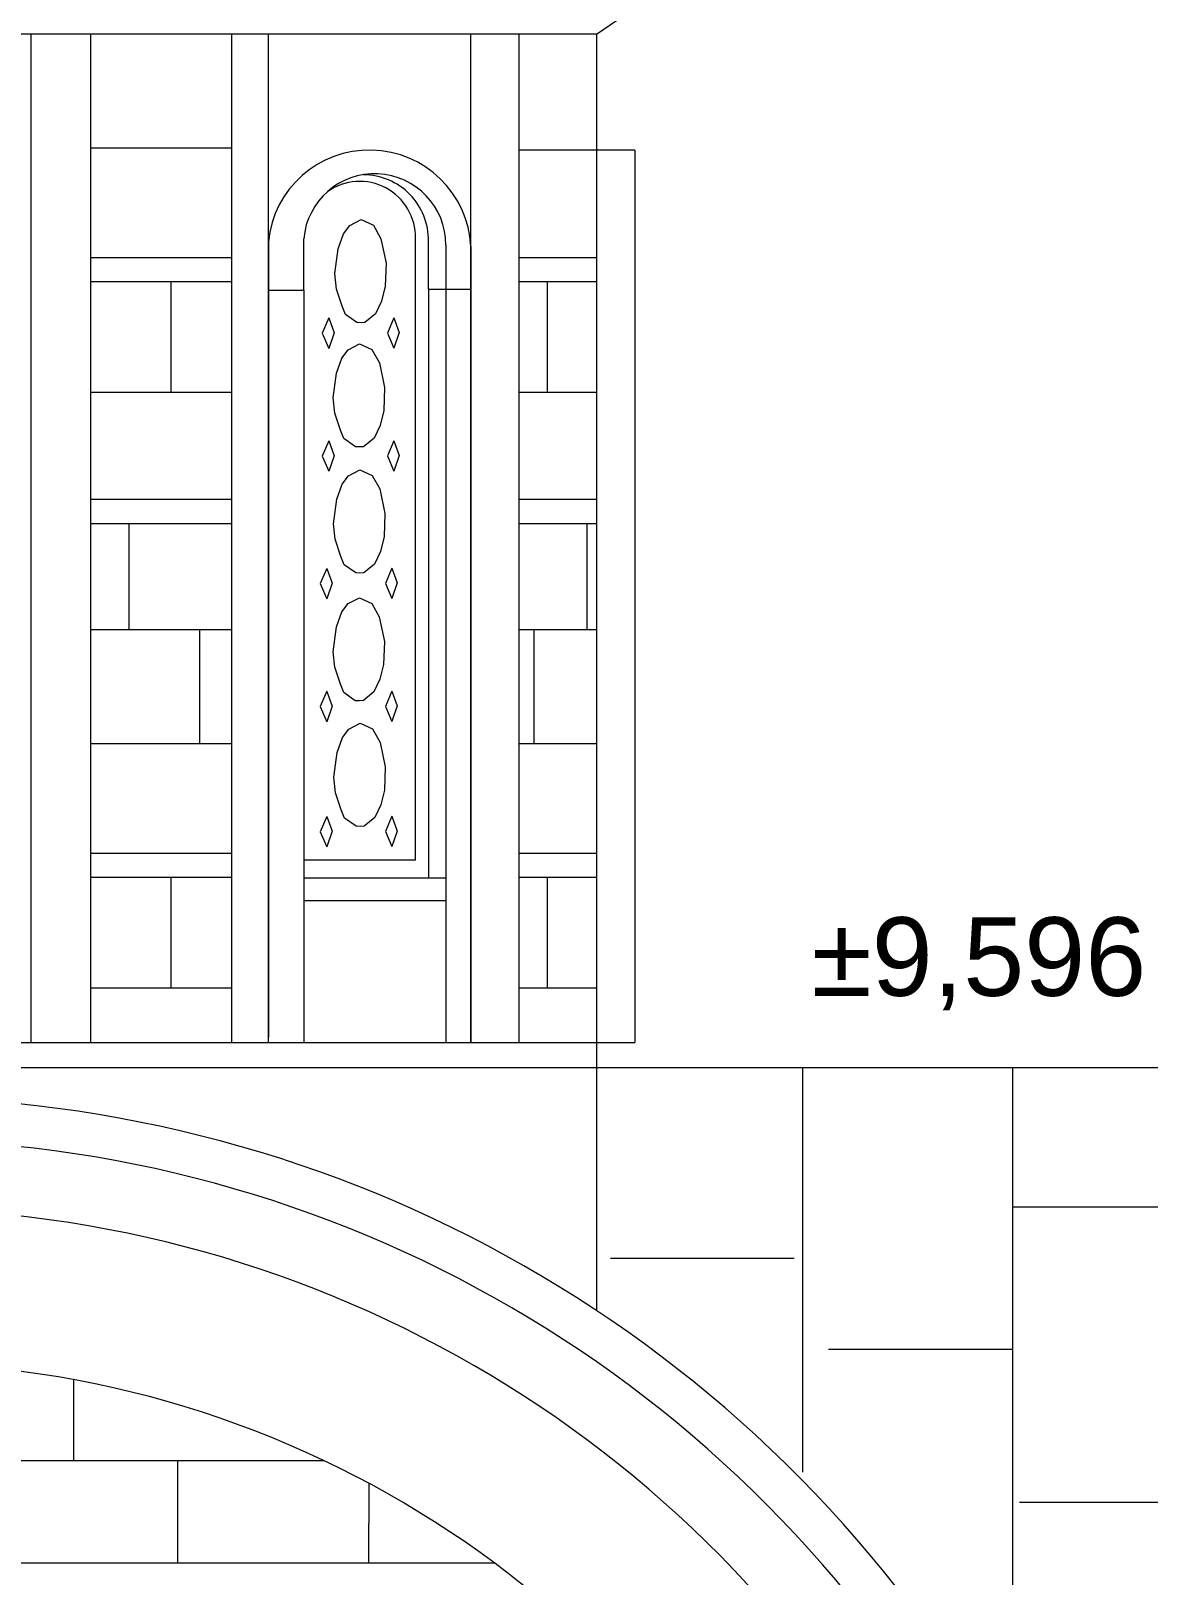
# Model space of a CAD drawing. Header units: millimetres. Extents: x -490789 to -449459, y 209001 to 327650.
# Drawn here: x -469604 to -466049, y 227286 to 232199 of the extents above; entities that cross this region are included whole.
import ezdxf

# ---------------------------------------------------------------- set-up
doc = ezdxf.new("R2010")
doc.units = ezdxf.units.MM
doc.header["$MEASUREMENT"] = 0
for name, color, linetype, lineweight in [('0_Ном._пера__7_Ном._пера__1_Ном._пера__1', 1, 'Continuous', 18), ('0_Ном._пера__7_Ном._пера__5_Ном._пера__5', 5, 'Continuous', 18), ('0_Ном._пера__7_Ном._пера__7_Ном._пера__1', 1, 'Continuous', 18), ('0_Ном._пера__7_Ном._пера__7_Ном._пера__7', 7, 'Continuous', 18), ('0_Ном_пера__1_Ном_пера__1_Ном_пера__1_Ном._пера__1_Ном_пера__1_Ном_пера__1_Ном_пера__1_Ном_пера__1_Ном_пера__1_Ном_пера__1_Ном_пера__1_Ном_пера__1_Ном_пера__1_Ном_пера__1_Ном_пера__1_Ном_пера__1_Ном_пера__1_Ном_пера__1_Ном_пера__1_Ном_пера__1_Ном_пера___D_Ном._пера__1', 1, 'Continuous', 18), ('0_Ном_пера__5_Ном_пера__5_Ном_пера__5_Ном_пера__5_Ном_пера__5_Ном_пера__5_Ном_пера__5_Ном_пера__5_Ном_пера__5_Ном_пера__5_Ном_пера__5_Ном_пера__5_Ном_пера__5_Ном_пера__5_Ном_пера__5_Ном_пера__5_Ном._пера__5_Ном_пера__5_Ном_пера__5_Ном_пера__5_Ном_пера___7_Ном._пера__5', 5, 'Continuous', 18), ('0_Ном_пера__7_Ном._пера__7_Ном_пера__7_Ном_пера__7_Ном_пера__7_Ном_пера__7_Ном_пера__7_Ном_пера__7_Ном_пера__7_Ном_пера__7_Ном_пера__7_Ном_пера__7_Ном_пера__7_Ном_пера__7_Ном_пера__7_Ном_пера__7_Ном_пера__7_Ном_пера__7_Ном_пера__7_Ном_пера__7_Ном_пера___7_Ном._пера__7', 7, 'Continuous', 18), ('0_Ном_пера__7_Ном_пера__7_Ном._пера__7_Ном_пера__7_Ном_пера__7_Ном_пера__7_Ном_пера__7_Ном_пера__7_Ном_пера__7_Ном_пера__7_Ном_пера__7_Ном_пера__7_Ном_пера__7_Ном_пера__7_Ном_пера__7_Ном_пера__7_Ном_пера__7_Ном_пера__7_Ном_пера__7_Ном_пера__7_Ном_пера___3_Ном._пера__7', 7, 'Continuous', 18), ('0_Ном_пера__7_Ном_пера__7_Ном_пера__7_Ном_пера__7_Ном_пера__7_Ном_пера__7_Ном_пера__7_Ном_пера__7_Ном_пера__7_Ном._пера__7_Ном_пера__7_Ном_пера__7_Ном_пера__7_Ном_пера__7_Ном_пера__7_Ном_пера__7_Ном_пера__7_Ном_пера__7_Ном_пера__7_Ном_пера__7_Ном_пера___7_Ном._пера__7', 7, 'Continuous', 18), ('0_Ном_пера__7_Ном_пера__7_Ном_пера__7_Ном_пера__7_Ном_пера__7_Ном_пера__7_Ном_пера__7_Ном_пера__7_Ном_пера__7_Ном_пера__7_Ном_пера__7_Ном_пера__7_Ном_пера__7_Ном_пера__7_Ном_пера__7_Ном._пера__7_Ном._пера__7_Ном._пера__7_Ном._пера__7_Ном._пера__7_Ном._пера__7', 7, 'Continuous', 18), ('0_Ном_пера__7_Ном_пера__7_Ном_пера__7_Ном_пера__7_Ном_пера__7_Ном_пера__7_Ном_пера__7_Ном_пера__7_Ном_пера__7_Ном_пера__7_Ном_пера__7_Ном_пера__7_Ном_пера__7_Ном_пера__7_Ном_пера__7_Ном._пера__7_Ном_пера__7_Ном._пера__7_Ном_пера__7_Ном._пера__7_Ном_пера_2_Ном._пера__7', 7, 'Continuous', 18), ('0_Ном_пера__7_Ном_пера__7_Ном_пера__7_Ном_пера__7_Ном_пера__7_Ном_пера__7_Ном_пера__7_Ном_пера__7_Ном_пера__7_Ном_пера__7_Ном_пера__7_Ном_пера__7_Ном_пера__7_Ном_пера__7_Ном_пера__7_Ном_пера__7_Ном_пера__7_Ном_пера__7_Ном._пера__7_Ном_пера__7_Ном._пера__5_Ном._пера__7', 7, 'Continuous', 18), ('0_Ном_пера__7_Ном_пера__7_Ном_пера__7_Ном_пера__7_Ном_пера__7_Ном_пера__7_Ном_пера__7_Ном_пера__7_Ном_пера__7_Ном_пера__7_Ном_пера__7_Ном_пера__7_Ном_пера__7_Ном_пера__7_Ном_пера__7_Ном_пера__7_Ном_пера__7_Ном_пера__7_Ном_пера__7_Ном_пера__7_Ном_пера__7_C_Ном._пера__1', 1, 'Continuous', 18), ('0_Ном_пера__7_Ном_пера__7_Ном_пера__7_Ном_пера__7_Ном_пера__7_Ном_пера__7_Ном_пера__7_Ном_пера__7_Ном_пера__7_Ном_пера__7_Ном_пера__7_Ном_пера__7_Ном_пера__7_Ном_пера__7_Ном_пера__7_Ном_пера__7_Ном_пера__7_Ном_пера__7_Ном_пера__7_Ном_пера__7_Ном_пера__7_C_Ном._пера__7', 7, 'Continuous', 18), ('Line 0.25_Ном_пера__7_Ном_пера__7_Ном_пера__7_Ном_пера__7_Ном_пера__7_Ном_пера__7_Ном_пера__7_Ном_пера__7_Ном_пера__7_Ном_пера__7_Ном_пера__7_Ном._пера__7_Ном._пера__8_Ном._пера__8_Ном._пера__8_Ном._пера__8_Ном._пера__8', 8, 'Continuous', 18)]:
    doc.layers.add(name, color=color, linetype=linetype, lineweight=lineweight)
doc.styles.add('СГЕНЕРИР_СТИЛЬ_1', font='')
doc.styles.get('СГЕНЕРИР_СТИЛЬ_1').set_extended_font_data('Arial')

msp = doc.modelspace()

# ---------------------------------------------------------------- linework, layer by layer
at = {"layer": '0_Ном._пера__7_Ном._пера__1_Ном._пера__1', "linetype": 'Continuous'}
for p, q in [((-468965.1, 230707.9), (-469414.3, 230707.9)), ((-467804.3, 230707.9), (-468050.7, 230707.9))]:
    msp.add_line(p, q, dxfattribs=at)
at = {"layer": '0_Ном._пера__7_Ном._пера__5_Ном._пера__5', "linetype": 'Continuous'}
for p, q in [((-468610, 231553.2), (-468589.7, 231579.8)), ((-468589.7, 231579.8), (-468553.5, 231598.6)), ((-468553.5, 231598.6), (-468514.4, 231580.6)), ((-468514.4, 231580.6), (-468490.7, 231537.9)), ((-468627.1, 231505.4), (-468610, 231553.2)), ((-468490.7, 231537.9), (-468474.1, 231459.7)), ((-468637.3, 231426.9), (-468627.1, 231505.4)), ((-468474.1, 231459.7), (-468476.5, 231386.3)), ((-468632.3, 231377.6), (-468637.3, 231426.9)), ((-468476.5, 231386.3), (-468488.3, 231338.8)), ((-468614.2, 231323.2), (-468632.3, 231377.6)), ((-468488.3, 231338.8), (-468507.3, 231298.6)), ((-468603.3, 231296.8), (-468614.2, 231323.2)), ((-468566.7, 231270.9), (-468603.3, 231296.8)), ((-468507.3, 231298.6), (-468541.2, 231270.8)), ((-468553.5, 231270.4), (-468566.7, 231270.9)), ((-468541, 231271), (-468553.5, 231270.4)), ((-468614.8, 231158), (-468594.5, 231184.7)), ((-468594.5, 231184.7), (-468558.4, 231203.4)), ((-468558.4, 231203.4), (-468519.2, 231185.5)), ((-468519.2, 231185.5), (-468495.5, 231142.8)), ((-468631.9, 231110.2), (-468614.8, 231158)), ((-468495.5, 231142.8), (-468478.9, 231064.6)), ((-468642.1, 231031.7), (-468631.9, 231110.2)), ((-468478.9, 231064.6), (-468481.3, 230991.1)), ((-468481.3, 230991.1), (-468493.2, 230943.7)), ((-468619, 230928.1), (-468637.1, 230982.4)), ((-468493.2, 230943.7), (-468512.1, 230903.4)), ((-468608.1, 230901.6), (-468619, 230928.1)), ((-468571.5, 230875.8), (-468608.1, 230901.6)), ((-468512.1, 230903.4), (-468546, 230875.7)), ((-468558.4, 230875.2), (-468571.5, 230875.8)), ((-468545.9, 230875.8), (-468558.4, 230875.2)), ((-468593.3, 230783.6), (-468557.2, 230802.3)), ((-468557.2, 230802.3), (-468518, 230784.3)), ((-468630.7, 230709.1), (-468613.7, 230756.9)), ((-468613.7, 230756.9), (-468593.3, 230783.6)), ((-468518, 230784.3), (-468494.3, 230741.7)), ((-468494.3, 230741.7), (-468477.8, 230663.4)), ((-468641, 230630.6), (-468630.7, 230709.1)), ((-468477.8, 230663.4), (-468480.1, 230590)), ((-468635.9, 230581.3), (-468641, 230630.6)), ((-468617.8, 230527), (-468635.9, 230581.3)), ((-468480.1, 230590), (-468492, 230542.6)), ((-468607, 230500.5), (-468617.8, 230527)), ((-468570.3, 230474.6), (-468607, 230500.5)), ((-468510.9, 230502.3), (-468544.9, 230474.5)), ((-468492, 230542.6), (-468510.9, 230502.3)), ((-468557.2, 230474.1), (-468570.3, 230474.6)), ((-468544.7, 230474.7), (-468557.2, 230474.1)), ((-468632.4, 230302.3), (-468615.3, 230350.1)), ((-468615.3, 230350.1), (-468595, 230376.8)), ((-468595, 230376.8), (-468558.8, 230395.5)), ((-468558.8, 230395.5), (-468519.7, 230377.5)), ((-468519.7, 230377.5), (-468496, 230334.9)), ((-468642.6, 230223.8), (-468632.4, 230302.3)), ((-468496, 230334.9), (-468479.4, 230256.6)), ((-468479.4, 230256.6), (-468481.8, 230183.2)), ((-468619.4, 230120.2), (-468637.5, 230174.5)), ((-468481.8, 230183.2), (-468493.6, 230135.8)), ((-468608.6, 230093.7), (-468619.4, 230120.2)), ((-468493.6, 230135.8), (-468512.6, 230095.5)), ((-468572, 230067.8), (-468608.6, 230093.7)), ((-468558.8, 230067.3), (-468572, 230067.8)), ((-468546.3, 230067.9), (-468558.8, 230067.3)), ((-468512.6, 230095.5), (-468546.5, 230067.7)), ((-468612.7, 229950.5), (-468592.4, 229977.1)), ((-468592.4, 229977.1), (-468556.2, 229995.9)), ((-468556.2, 229995.9), (-468517.1, 229977.9)), ((-468517.1, 229977.9), (-468493.4, 229935.3)), ((-468629.8, 229902.7), (-468612.7, 229950.5)), ((-468493.4, 229935.3), (-468476.8, 229857)), ((-468640, 229824.2), (-468629.8, 229902.7)), ((-468476.8, 229857), (-468479.2, 229783.6)), ((-468635, 229774.9), (-468640, 229824.2)), ((-468616.9, 229720.5), (-468635, 229774.9)), ((-468479.2, 229783.6), (-468491, 229736.2)), ((-468606, 229694.1), (-468616.9, 229720.5)), ((-468491, 229736.2), (-468510, 229695.9)), ((-468569.4, 229668.2), (-468606, 229694.1)), ((-468556.2, 229667.7), (-468569.4, 229668.2)), ((-468543.7, 229668.3), (-468556.2, 229667.7)), ((-468510, 229695.9), (-468543.9, 229668.1))]:
    msp.add_line(p, q, dxfattribs=at)
at = {"layer": '0_Ном._пера__7_Ном._пера__7_Ном._пера__1', "linetype": 'Continuous'}
for centre, radius, start, end in [((-468527, 231496.6), 323.2, 2.9811, 174.437), ((-468510.3, 231517.7), 226.7, 359.9846, 174.9406), ((-468546.2, 231534.1), 206.7, 358.7769, 90.1004)]:
    msp.add_arc(centre, radius, start, end, dxfattribs=at)
at = {"layer": '0_Ном._пера__7_Ном._пера__7_Ном._пера__7', "linetype": 'Continuous'}
for p, q in [((-467804.3, 232188.7), (-467337, 232509.4)), ((-467804.3, 232188.7), (-472304.3, 232188.7)), ((-469604.3, 232188.7), (-469604.3, 228980.1)), ((-469414.3, 232188.7), (-469414.3, 228980.1)), ((-468965.1, 228980.1), (-468965.1, 232188.7)), ((-468848.7, 228980.1), (-468848.7, 232188.7)), ((-468204.4, 228980.1), (-468204.4, 232188.7)), ((-468050.7, 228980.1), (-468050.7, 232188.7)), ((-467804.3, 232188.7), (-467804.3, 228127.3)), ((-467682.5, 231819.7), (-467813.7, 231819.7)), ((-467682.5, 231819.7), (-467682.5, 228980.1)), ((-468848.7, 231529.6), (-468848.7, 228996.8)), ((-468380.5, 229560.8), (-468380.5, 231545.6)), ((-468204.4, 231513.7), (-468204.4, 228980.1)), ((-469604.3, 231378.6), (-469604.3, 228980.1)), ((-469604.3, 231378.3), (-469604.3, 228980.1)), ((-468736.1, 231374.2), (-468736.1, 228980.1)), ((-468339.6, 231377), (-468339.6, 229503.6)), ((-468283.6, 231377), (-468283.6, 228980.1)), ((-468637.1, 230982.4), (-468642.1, 231031.7)), ((-468965.1, 230293.2), (-469414.3, 230293.2)), ((-468965.1, 230293.2), (-469382.7, 230293.2)), ((-467804.3, 230293.2), (-468050.7, 230293.2)), ((-468637.5, 230174.5), (-468642.6, 230223.8)), ((-468380.5, 229560.8), (-468736.1, 229560.8)), ((-468283.6, 229503.6), (-468736.1, 229503.6)), ((-468283.6, 229430.7), (-468736.1, 229430.7)), ((-472304.3, 228980.1), (-467682.5, 228980.1)), ((-471436.5, 227650), (-468672.2, 227650))]:
    msp.add_line(p, q, dxfattribs=at)
for centre, radius, start, end in [((-468558.1, 231542.3), 177.7, 358.7769, 125.3307), ((-470054.3, 224734.6), 4071, 30.5449, 149.4551), ((-470054.3, 224734.6), 3936, 29.5894, 150.4133), ((-470054.3, 224734.6), 3716.6, 28.0623, 151.9407), ((-470054.3, 224734.6), 3226.5, 22.9021, 157.0979)]:
    msp.add_arc(centre, radius, start, end, dxfattribs=at)
at = {"layer": '0_Ном_пера__1_Ном_пера__1_Ном_пера__1_Ном._пера__1_Ном_пера__1_Ном_пера__1_Ном_пера__1_Ном_пера__1_Ном_пера__1_Ном_пера__1_Ном_пера__1_Ном_пера__1_Ном_пера__1_Ном_пера__1_Ном_пера__1_Ном_пера__1_Ном_пера__1_Ном_пера__1_Ном_пера__1_Ном_пера__1_Ном_пера___D_Ном._пера__1', "linetype": 'Continuous'}
for p, q in [((-469414.3, 231477.7), (-468965.1, 231477.7)), ((-468050.7, 231477.7), (-467804.3, 231477.7)), ((-469414.3, 231401.7), (-468965.1, 231401.7)), ((-468050.7, 231401.7), (-467804.3, 231401.7)), ((-469414.3, 230631.9), (-468965.1, 230631.9)), ((-468050.7, 230631.9), (-467804.3, 230631.9)), ((-469414.3, 229582.3), (-468965.1, 229582.3)), ((-468050.7, 229582.3), (-467804.3, 229582.3)), ((-469414.3, 229506.2), (-468965.1, 229506.2)), ((-468050.7, 229506.2), (-467804.3, 229506.2)), ((-468129, 227323.6), (-471979.6, 227323.6))]:
    msp.add_line(p, q, dxfattribs=at)
at = {"layer": '0_Ном_пера__5_Ном_пера__5_Ном_пера__5_Ном_пера__5_Ном_пера__5_Ном_пера__5_Ном_пера__5_Ном_пера__5_Ном_пера__5_Ном_пера__5_Ном_пера__5_Ном_пера__5_Ном_пера__5_Ном_пера__5_Ном_пера__5_Ном_пера__5_Ном._пера__5_Ном_пера__5_Ном_пера__5_Ном_пера__5_Ном_пера___7_Ном._пера__5', "linetype": 'Continuous'}
for p, q in [((-468656.5, 231285.6), (-468677, 231237)), ((-468656.1, 231285.5), (-468639.7, 231238.4)), ((-468449.5, 231286.3), (-468469.9, 231237.7)), ((-468449.1, 231286.1), (-468432.7, 231239.1)), ((-468677, 231237), (-468656.1, 231188.9)), ((-468639.7, 231238.4), (-468656.1, 231188.9)), ((-468469.9, 231237.7), (-468449.1, 231189.5)), ((-468432.7, 231239.1), (-468449.1, 231189.5)), ((-468656.5, 230894.5), (-468677, 230845.9)), ((-468656.1, 230894.3), (-468639.7, 230847.3)), ((-468449.5, 230895.1), (-468469.9, 230846.5)), ((-468449.1, 230895), (-468432.7, 230847.9)), ((-468677, 230845.9), (-468656.1, 230797.7)), ((-468639.7, 230847.3), (-468656.1, 230797.7)), ((-468469.9, 230846.5), (-468449.1, 230798.4)), ((-468432.7, 230847.9), (-468449.1, 230798.4)), ((-468662.9, 230488.9), (-468683.4, 230440.3)), ((-468662.5, 230488.7), (-468646.1, 230441.7)), ((-468455.9, 230489.5), (-468476.3, 230440.9)), ((-468455.5, 230489.4), (-468439.1, 230442.3)), ((-468683.4, 230440.3), (-468662.5, 230392.1)), ((-468646.1, 230441.7), (-468662.5, 230392.1)), ((-468476.3, 230440.9), (-468455.5, 230392.8)), ((-468439.1, 230442.3), (-468455.5, 230392.8)), ((-468662.9, 230097.7), (-468683.4, 230049.1)), ((-468662.5, 230097.5), (-468646.1, 230050.5)), ((-468455.9, 230098.4), (-468476.3, 230049.8)), ((-468455.5, 230098.2), (-468439.1, 230051.2)), ((-468683.4, 230049.1), (-468662.5, 230000.9)), ((-468646.1, 230050.5), (-468662.5, 230000.9)), ((-468476.3, 230049.8), (-468455.5, 230001.6)), ((-468439.1, 230051.2), (-468455.5, 230001.6)), ((-468662.9, 229699.5), (-468683.4, 229650.9)), ((-468662.5, 229699.3), (-468646.1, 229652.3)), ((-468455.9, 229700.2), (-468476.3, 229651.6)), ((-468455.5, 229700), (-468439.1, 229653)), ((-468683.4, 229650.9), (-468662.5, 229602.7)), ((-468646.1, 229652.3), (-468662.5, 229602.7)), ((-468476.3, 229651.6), (-468455.5, 229603.4)), ((-468439.1, 229653), (-468455.5, 229603.4))]:
    msp.add_line(p, q, dxfattribs=at)
at = {"layer": '0_Ном_пера__7_Ном._пера__7_Ном_пера__7_Ном_пера__7_Ном_пера__7_Ном_пера__7_Ном_пера__7_Ном_пера__7_Ном_пера__7_Ном_пера__7_Ном_пера__7_Ном_пера__7_Ном_пера__7_Ном_пера__7_Ном_пера__7_Ном_пера__7_Ном_пера__7_Ном_пера__7_Ном_пера__7_Ном_пера__7_Ном_пера___7_Ном._пера__7', "linetype": 'Continuous'}
for p, q in [((-469157.7, 231048.5), (-469157.7, 231401.7)), ((-469157.7, 231048.5), (-469157.7, 231401.7)), ((-467960.8, 231048.5), (-467960.8, 231401.7)), ((-469066.3, 229930.5), (-469066.3, 230293.2)), ((-468003, 229930.5), (-468003, 230293.2)), ((-469157.7, 229153), (-469157.7, 229506.2)), ((-469157.7, 229153), (-469157.7, 229506.2)), ((-467960.8, 229153), (-467960.8, 229506.2))]:
    msp.add_line(p, q, dxfattribs=at)
at = {"layer": '0_Ном_пера__7_Ном_пера__7_Ном._пера__7_Ном_пера__7_Ном_пера__7_Ном_пера__7_Ном_пера__7_Ном_пера__7_Ном_пера__7_Ном_пера__7_Ном_пера__7_Ном_пера__7_Ном_пера__7_Ном_пера__7_Ном_пера__7_Ном_пера__7_Ном_пера__7_Ном_пера__7_Ном_пера__7_Ном_пера__7_Ном_пера___3_Ном._пера__7', "linetype": 'Continuous'}
for p, q in [((-469467.6, 227652.4), (-469467.6, 227907.2)), ((-469138, 227650), (-469138, 227323.2)), ((-468528.6, 227323.6), (-468528.2, 227577.3))]:
    msp.add_line(p, q, dxfattribs=at)
at = {"layer": '0_Ном_пера__7_Ном_пера__7_Ном_пера__7_Ном_пера__7_Ном_пера__7_Ном_пера__7_Ном_пера__7_Ном_пера__7_Ном_пера__7_Ном._пера__7_Ном_пера__7_Ном_пера__7_Ном_пера__7_Ном_пера__7_Ном_пера__7_Ном_пера__7_Ном_пера__7_Ном_пера__7_Ном_пера__7_Ном_пера__7_Ном_пера___7_Ном._пера__7', "linetype": 'Continuous'}
for p, q in [((-468965.1, 231826), (-469414.3, 231826)), ((-468965.1, 231826), (-469380.7, 231826)), ((-467804.3, 231819.7), (-468050.7, 231819.7)), ((-468965.1, 229930.5), (-469414.3, 229930.5)), ((-467804.3, 229930.5), (-468050.7, 229930.5))]:
    msp.add_line(p, q, dxfattribs=at)
at = {"layer": '0_Ном_пера__7_Ном_пера__7_Ном_пера__7_Ном_пера__7_Ном_пера__7_Ном_пера__7_Ном_пера__7_Ном_пера__7_Ном_пера__7_Ном_пера__7_Ном_пера__7_Ном_пера__7_Ном_пера__7_Ном_пера__7_Ном_пера__7_Ном._пера__7_Ном_пера__7_Ном._пера__7_Ном_пера__7_Ном._пера__7_Ном_пера_2_Ном._пера__7', "linetype": 'Continuous'}
for p, q in [((-469292.7, 230631.9), (-469292.7, 230293.2)), ((-467835.5, 230631.9), (-467835.5, 230293.2))]:
    msp.add_line(p, q, dxfattribs=at)
at = {"layer": '0_Ном_пера__7_Ном_пера__7_Ном_пера__7_Ном_пера__7_Ном_пера__7_Ном_пера__7_Ном_пера__7_Ном_пера__7_Ном_пера__7_Ном_пера__7_Ном_пера__7_Ном_пера__7_Ном_пера__7_Ном_пера__7_Ном_пера__7_Ном_пера__7_Ном_пера__7_Ном_пера__7_Ном._пера__7_Ном_пера__7_Ном._пера__5_Ном._пера__7', "linetype": 'Continuous'}
for p, q in [((-468965.1, 231048.5), (-469414.3, 231048.5)), ((-467804.3, 231048.5), (-468050.7, 231048.5)), ((-468965.1, 229153), (-469414.3, 229153)), ((-467804.3, 229153), (-468050.7, 229153))]:
    msp.add_line(p, q, dxfattribs=at)
at = {"layer": '0_Ном_пера__7_Ном_пера__7_Ном_пера__7_Ном_пера__7_Ном_пера__7_Ном_пера__7_Ном_пера__7_Ном_пера__7_Ном_пера__7_Ном_пера__7_Ном_пера__7_Ном_пера__7_Ном_пера__7_Ном_пера__7_Ном_пера__7_Ном_пера__7_Ном_пера__7_Ном_пера__7_Ном_пера__7_Ном_пера__7_Ном_пера__7_C_Ном._пера__1', "linetype": 'Continuous'}
for p, q in [((-468736.1, 231374.2), (-468736.1, 231537.7)), ((-468339.3, 231377), (-468339.3, 231529.7)), ((-468283.6, 231517.6), (-468283.6, 231377)), ((-468848.7, 231374.2), (-468736.1, 231374.2)), ((-468339.3, 231377), (-468204.4, 231377))]:
    msp.add_line(p, q, dxfattribs=at)
at = {"layer": '0_Ном_пера__7_Ном_пера__7_Ном_пера__7_Ном_пера__7_Ном_пера__7_Ном_пера__7_Ном_пера__7_Ном_пера__7_Ном_пера__7_Ном_пера__7_Ном_пера__7_Ном_пера__7_Ном_пера__7_Ном_пера__7_Ном_пера__7_Ном_пера__7_Ном_пера__7_Ном_пера__7_Ном_пера__7_Ном_пера__7_Ном_пера__7_C_Ном._пера__7', "linetype": 'Continuous'}
msp.add_line((-474486, 228901.2), (-465626.1, 228901.2), dxfattribs=at)
at = {"layer": 'Line 0.25_Ном_пера__7_Ном_пера__7_Ном_пера__7_Ном_пера__7_Ном_пера__7_Ном_пера__7_Ном_пера__7_Ном_пера__7_Ном_пера__7_Ном_пера__7_Ном_пера__7_Ном._пера__7_Ном._пера__8_Ном._пера__8_Ном._пера__8_Ном._пера__8_Ном._пера__8', "linetype": 'Continuous'}
for p, q in [((-467148.9, 228901.2), (-467148.9, 227612.9)), ((-466481, 228901.2), (-466481, 227009.8)), ((-466481, 228457.6), (-465873.8, 228457.6)), ((-467759.7, 228294.1), (-467175.4, 228294.1)), ((-467065.9, 228004.6), (-466481, 228004.6)), ((-466458.1, 227518.1), (-465873.8, 227518.1))]:
    msp.add_line(p, q, dxfattribs=at)

# ---------------------------------------------------------------- texts
at = {"layer": '0_Ном_пера__7_Ном_пера__7_Ном_пера__7_Ном_пера__7_Ном_пера__7_Ном_пера__7_Ном_пера__7_Ном_пера__7_Ном_пера__7_Ном_пера__7_Ном_пера__7_Ном_пера__7_Ном_пера__7_Ном_пера__7_Ном_пера__7_Ном._пера__7_Ном._пера__7_Ном._пера__7_Ном._пера__7_Ном._пера__7_Ном._пера__7', "linetype": 'Continuous', "insert": (-467120.6, 229082.2), "char_height": 250, "attachment_point": 7, "style": 'СГЕНЕРИР_СТИЛЬ_1'}
msp.add_mtext('\\A1;{\\fArial|b0|i0|c204|p38;±9,596}', dxfattribs=at)

doc.saveas('drawing.dxf')
